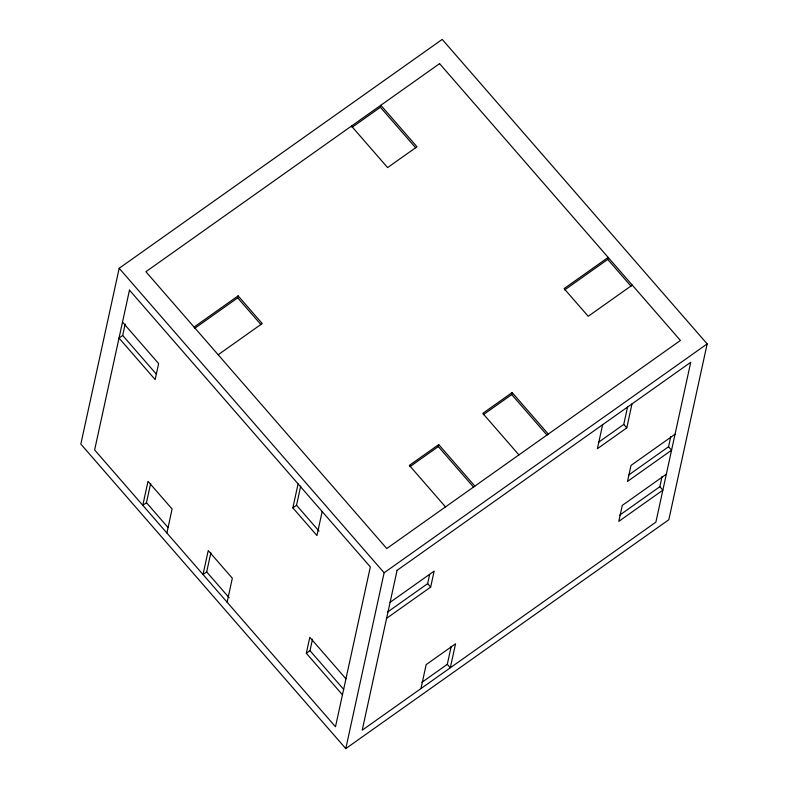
<?xml version="1.0" encoding="UTF-8"?>
<svg xmlns="http://www.w3.org/2000/svg" width="788" height="788" viewBox="0 0 788 788"><rect width="100%" height="100%" fill="white"/><g stroke="black" fill="none" stroke-linecap="round" stroke-linejoin="round"><path stroke-width="1.18" d="M119.175 268.275L80.839 444.097L345.784 748.6L668.825 519.725L707.161 343.903L442.216 39.4L119.175 268.275L384.12 572.778L345.784 748.6M122.504 322.075L158.634 363.603L155.147 379.58L119.027 338.062L122.692 335.461L125.184 324.045M166.879 532.984L172.099 509.009L148.016 481.33L142.786 505.305L146.46 502.705L150.646 483.517M194.646 328.36L237.69 297.864L238.124 295.864L262.217 323.543L218.158 354.758M227.102 602.199L232.332 578.225L208.239 550.546L203.018 574.521L206.683 571.921L210.869 552.733M322.164 511.56L316.934 535.535L292.85 507.856L298.081 483.881M352.019 127.37L380.407 107.257L380.84 105.257L416.97 146.785L387.597 167.588L351.468 126.06M292.85 507.856L296.524 505.256L300.701 486.078M342.455 694.799L306.325 653.272L309.812 637.295L345.942 678.813M306.325 653.272L309.999 650.671L312.491 639.255M409.908 466.693L438.295 446.579L438.739 444.59L474.869 486.107M387.597 612.02L427.648 583.642L429.637 574.511M386.613 618.314L430.662 587.109L434.149 571.123L390.09 602.327M420.95 688.594L426.17 664.619L455.543 643.806L450.312 667.781L447.298 664.323L451.219 646.337M483.33 414.685L511.717 394.571L512.151 392.572L548.281 434.089M564.691 289.915L607.735 259.41L608.178 257.42L564.119 288.625L588.212 316.303L632.262 285.098M602.633 424.712L597.403 448.687L626.775 427.884L631.996 403.909M598.309 442.452L623.761 424.427L627.681 406.441M619.792 515.076L659.842 486.708L662.078 476.435M628.509 475.125L668.549 446.747L670.795 436.473M194.075 327.079L238.124 295.864M438.739 444.59L409.366 465.393L445.496 506.911M512.151 392.572L482.788 413.375L518.918 454.903M384.12 572.778L707.161 343.903M675.05 434.227L631.001 465.432L627.514 481.419L671.563 450.204L668.549 446.747M666.333 474.179L622.284 505.394L618.797 521.38L662.856 490.166L659.842 486.708M421.856 682.359L447.298 664.323M607.735 259.41L631.021 286.172M380.407 107.257L415.729 147.858M623.761 424.427L626.775 427.884M511.717 394.571L547.039 435.163M438.295 446.579L473.627 487.181M237.69 297.864L260.976 324.626M427.648 583.642L430.662 587.109M296.524 505.256L319.002 531.092M122.692 335.461L156.418 374.211M309.999 650.671L343.716 689.431M146.46 502.705L168.139 527.615M206.683 571.921L229.16 597.757M129.478 290.112L94.629 449.948L335.491 726.763L370.34 566.927L129.478 290.112M397.063 570.364L362.214 730.2L655.882 522.139L690.731 362.293L397.063 570.364M439.576 63.641L145.908 271.712L386.76 548.527L680.428 340.465L439.576 63.641"/></g></svg>
